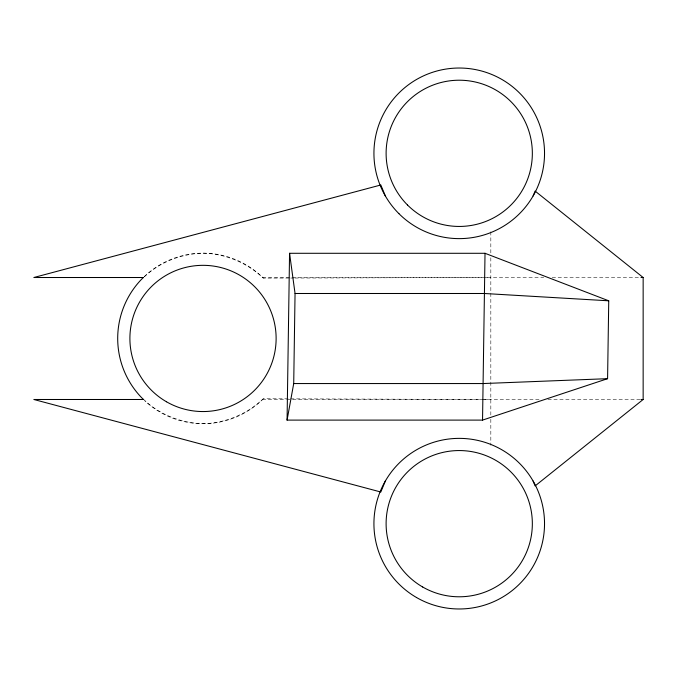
<?xml version="1.0" encoding="UTF-8"?>
<svg xmlns="http://www.w3.org/2000/svg" width="677" height="677" viewBox="0 0 677 677"><rect width="100%" height="100%" fill="white"/><g stroke="black" fill="none" stroke-linecap="round" stroke-linejoin="round"><path stroke-width="0.51" stroke-dasharray="3.38 2.54" d="M144.286 276.893C160.187 261.889 181.275 253.909 203.007 253.139C225.509 253.79 246.944 262.668 263.319 278.12L289.654 278.052M483.454 399.464L263.319 398.761C246.944 414.214 225.509 423.091 203.007 423.743C180.962 423.015 159.73 414.679 143.642 399.489M290.704 278.052L293.869 278.044M294.918 278.035L490.825 277.511M262.524 277.511L291.059 277.511M292.117 277.511L543.716 277.511M552.178 277.511L641.034 277.511M262.371 399.489L285.635 399.489M286.693 399.489L481.305 399.489M482.362 399.489L539.484 399.489M547.947 399.489L641.034 399.489M484.504 399.472L490.825 399.489M490.825 231.779L490.825 253.604M490.825 257.759L490.825 415.077M490.825 419.241L490.825 445.221M263.319 398.761A85.302 85.302 0 0 1 144.861 400.86M144.125 276.715A85.302 85.302 0 0 1 263.319 278.12"/><path stroke-width="1.02" d="M287.073 420.104L289.561 253.291L485.02 253.291L608.741 300.808L607.582 378.68L482.54 420.104L287.073 420.104L293.716 383.554L295.054 293.496L289.561 253.291M482.54 420.104L485.02 253.291M385.357 481.025L380.804 492.01L33.85 399.489L143.642 399.489L142.686 398.761A85.302 85.302 0 0 1 142.686 278.12L143.482 277.511L33.85 277.511L380.804 184.99L385.357 195.975M533.104 195.975L535.126 191.092L643.15 277.511L643.15 399.489L535.126 485.908L533.104 481.025M607.582 378.68L483.082 383.554L293.716 383.554M641.034 277.511L643.15 277.511M295.054 293.496L484.427 293.496L608.741 300.808M641.034 399.489L643.15 399.489M166.449 401.757A73.116 73.116 0 0 0 276.123 338.441A73.116 73.116 0 0 0 166.449 275.124A73.116 73.116 0 0 0 166.449 401.757M398.914 213.644A85.302 85.302 0 0 0 541.625 175.402A85.302 85.302 0 0 0 437.147 70.933A85.302 85.302 0 0 0 398.914 213.644M407.529 205.029A73.116 73.116 0 0 0 529.854 172.254A73.116 73.116 0 0 0 440.304 82.704A73.116 73.116 0 0 0 407.529 205.029M422.668 586.993A73.116 73.116 0 0 0 532.342 523.676A73.116 73.116 0 0 0 422.668 460.352A73.116 73.116 0 0 0 422.668 586.993M416.575 597.546A85.302 85.302 0 0 0 544.528 523.676A85.302 85.302 0 0 0 416.575 449.799A85.302 85.302 0 0 0 416.575 597.546"/></g></svg>
